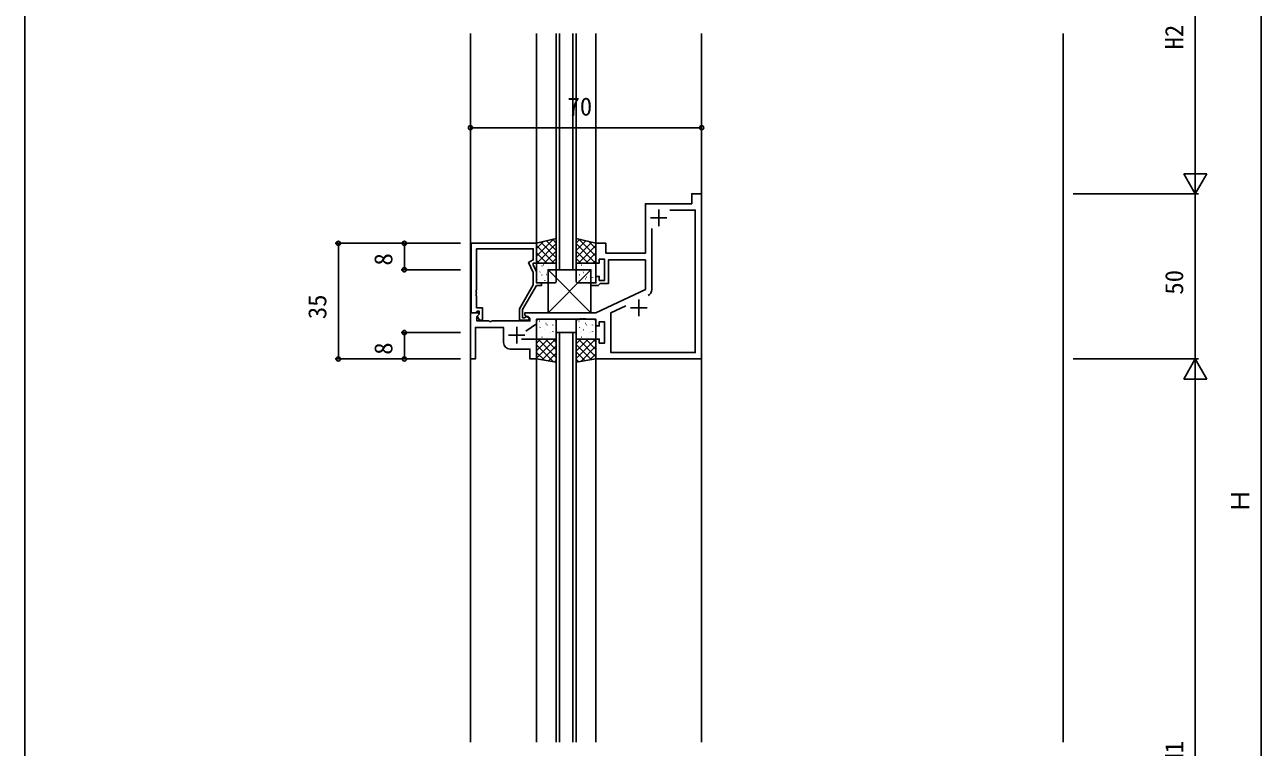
# Model space of a CAD drawing. Units: millimetres, scale not verified. Extents: x -437 to 438, y -681 to 678.
# Drawn here: x -436.8 to -62.3, y 136.5 to 355.1 of the extents above; entities that cross this region are included whole.
import ezdxf
from ezdxf.enums import TextEntityAlignment as Align

# ---------------------------------------------------------------- set-up
doc = ezdxf.new("R2010")
doc.units = ezdxf.units.MM
doc.header["$LTSCALE"] = 4
for name, color, linetype in [('0-2_YKK_11', 7, 'Continuous'), ('0-3_YKK_12', 2, 'Continuous'), ('0-4_YKK_13', 4, 'Continuous'), ('0-5_YKK_D', 6, 'Continuous'), ('0-6_YKK_ZWAK', 7, 'Continuous'), ('0-7_YSS_K', 3, 'Continuous')]:
    doc.layers.add(name, color=color, linetype=linetype)
doc.styles.add('ＭＳ ゴシック', font='')
doc.styles.get('ＭＳ ゴシック').set_extended_font_data('MS Gothic')

msp = doc.modelspace()

# ---------------------------------------------------------------- linework, layer by layer
at = {"layer": '0-2_YKK_11'}
for p, q in [((-247.3, 296.7), (-242.3, 296.7)), ((-244.8, 299.2), (-244.8, 294.2)), ((-246.87, 275.039), (-246.87, 293.46)), ((-250.8, 272), (-250.8, 267)), ((-253.3, 269.5), (-248.3, 269.5)), ((-287.8, 263.7), (-287.8, 258.7)), ((-290.3, 261.2), (-285.3, 261.2))]:
    msp.add_line(p, q, dxfattribs=at)
for points in [[(-260.8, 286), (-248.8, 286), (-248.8, 301), (-234.8, 301), (-234.8, 304), (-231.8, 304), (-231.8, 254), (-263.8, 254), (-263.8, 260), (-262.8, 260), (-262.8, 258.8), (-261.2, 258.8), (-261.2, 265.2), (-262.8, 265.2), (-262.8, 264), (-263.8, 264), (-263.8, 266), (-266.842, 266), (-267.025, 266.12), (-267.575, 266.12), (-267.758, 266), (-267.842, 266), (-268.025, 266.12), (-268.575, 266.12), (-268.758, 266), (-281.8, 266), (-281.8, 264.661), (-285.023, 262.404)], [(-241.387, 299.07), (-233.73, 299.07), (-233.73, 255.93), (-259.27, 255.93), (-259.27, 267.983), (-254.708, 270.11)], [(-291.8, 259), (-291.8, 263.57), (-300.3, 263.57), (-300.3, 254), (-301.8, 254), (-301.8, 268), (-299.324, 268), (-299.164, 267.612), (-299.87, 266.906), (-299.87, 265.5), (-296.258, 265.5), (-296.075, 265.38), (-295.525, 265.38), (-295.342, 265.5), (-283.8, 265.5), (-283.8, 266.334), (-285.3, 267.2), (-285.3, 268), (-263.8, 268), (-248.8, 274.995), (-248.8, 284), (-260, 284), (-260, 276.8), (-262.5, 276.8), (-262.8, 276.5), (-263.1, 276.2), (-265.3, 276.2), (-265.3, 277), (-263.8, 277), (-263.8, 279), (-262.8, 279), (-262.8, 277.8), (-261.2, 277.8), (-261.2, 284.2), (-262.8, 284.2), (-262.8, 283), (-263.8, 283), (-263.8, 289), (-260.8, 289), (-260.8, 286)], [(-301.6, 268), (-301.6, 289), (-281.8, 289), (-281.8, 283), (-282.8, 283), (-282.8, 282.5), (-281.8, 280.355), (-281.8, 277), (-280.3, 277), (-280.3, 276.2), (-281.8, 276.2), (-286, 268.925), (-286, 266.5), (-285.348, 266.5), (-285.099, 266.633)], [(-284.6, 265.7), (-287, 265.7), (-287, 269.193), (-282.8, 276.468), (-282.8, 280.134), (-284.22, 283.18), (-282.8, 284), (-282.8, 287.37), (-299.97, 287.37), (-299.97, 274.958), (-300.09, 274.775), (-300.09, 274.225), (-299.97, 274.042), (-299.97, 273.958), (-300.09, 273.775), (-300.09, 273.225), (-299.97, 273.042), (-299.97, 269.5), (-298.2, 269.5), (-298.2, 265.7), (-299.023, 265.7), (-299.774, 267), (-299.2, 267.574), (-299.2, 268.5), (-299.77, 268.5), (-299.97, 268.3), (-300.27, 268), (-301.6, 268)], [(-286.33, 260), (-281.8, 260), (-281.8, 254), (-283.8, 254), (-283.8, 257), (-289.8, 257)]]:
    msp.add_lwpolyline(points, dxfattribs=at)
for centre, radius, start, end in [((-248.87, 275.039), 2, 295.00002, 0.00002), ((-284.6, 266.3), 0.6, 270.00003, 146.25104), ((-289.8, 259), 2, 180.00001, 269.99999)]:
    msp.add_arc(centre, radius, start, end, dxfattribs=at)
at = {"layer": '0-3_YKK_12'}
for p, q in [((-301.8, 138.001), (-301.8, 352.501)), ((-281.8, 288.801), (-281.8, 352.501)), ((-275.8, 281.001), (-275.8, 352.501)), ((-274.8, 352.501), (-274.8, 281.001)), ((-270.8, 281.001), (-270.8, 352.501)), ((-269.8, 352.501), (-269.8, 281.001)), ((-263.8, 288.801), (-263.8, 352.501)), ((-231.8, 138.001), (-231.8, 352.501)), ((-234.8, 304.001), (-234.8, 301.001)), ((-231.8, 304.001), (-234.8, 304.001)), ((-248.8, 301.001), (-248.8, 286.001)), ((-234.8, 301.001), (-248.8, 301.001)), ((-248.8, 286.001), (-249.1, 286.001)), ((-269.8, 281.001), (-275.8, 281.001)), ((-275.8, 262.001), (-269.8, 262.001)), ((-275.8, 138.001), (-275.8, 262.001)), ((-274.8, 262.001), (-274.8, 138.001)), ((-270.8, 138.001), (-270.8, 262.001)), ((-269.8, 262.001), (-269.8, 138.001)), ((-281.8, 138.001), (-281.8, 254.001)), ((-263.8, 138.001), (-263.8, 254.001))]:
    msp.add_line(p, q, dxfattribs=at)
at = {"layer": '0-4_YKK_13'}
for p, q in [((-276.663, 290.285), (-281.8, 285.148)), ((-279.656, 289.537), (-281.8, 287.393)), ((-275.8, 288.903), (-281.702, 283.001)), ((-280.536, 289.317), (-275.8, 284.58)), ((-278.74, 289.766), (-275.8, 286.825)), ((-276.944, 290.215), (-275.8, 289.07)), ((-268.656, 290.215), (-269.8, 289.07)), ((-266.86, 289.766), (-269.8, 286.825)), ((-265.064, 289.317), (-269.8, 284.58)), ((-269.8, 288.903), (-263.898, 283.001)), ((-268.938, 290.285), (-263.8, 285.148)), ((-265.944, 289.537), (-263.8, 287.393)), ((-281.8, 288.335), (-276.466, 283.001)), ((-281.8, 286.09), (-278.711, 283.001)), ((-275.8, 286.658), (-279.457, 283.001)), ((-269.8, 286.658), (-266.143, 283.001)), ((-263.8, 288.335), (-269.134, 283.001)), ((-263.8, 286.09), (-266.889, 283.001)), ((-281.8, 283.845), (-280.956, 283.001)), ((-281.8, 277.501), (-281.8, 282.501)), ((-281.3, 283.001), (-276.3, 283.001)), ((-280.167, 282.211), (-280.123, 282.235)), ((-279.64, 282.533), (-279.633, 282.54)), ((-265.3, 268.001), (-278.3, 281.001)), ((-265.3, 281.001), (-278.3, 268.001)), ((-278.091, 281.778), (-278.047, 281.802)), ((-275.8, 284.412), (-277.212, 283.001)), ((-276.066, 281.044), (-276.022, 281.068)), ((-275.8, 282.501), (-275.8, 277.501)), ((-269.8, 284.412), (-268.388, 283.001)), ((-269.8, 277.501), (-269.8, 282.501)), ((-269.3, 283.001), (-264.3, 283.001)), ((-268.592, 280.923), (-268.586, 280.916)), ((-268.165, 282.38), (-268.122, 282.356)), ((-266.773, 282.906), (-266.766, 282.899)), ((-266.089, 282.812), (-266.045, 282.788)), ((-265.874, 281.034), (-265.828, 280.945)), ((-265.498, 280.923), (-265.454, 280.899)), ((-263.8, 283.845), (-264.644, 283.001)), ((-263.8, 282.501), (-263.8, 277.501)), ((-281.615, 280.328), (-281.608, 280.336)), ((-281.402, 278.129), (-281.358, 278.153)), ((-280.759, 280.321), (-280.715, 280.345)), ((-280.202, 279.335), (-280.155, 279.423)), ((-279.796, 278.346), (-279.789, 278.353)), ((-279.325, 277.697), (-279.281, 277.721)), ((-278.734, 279.587), (-278.69, 279.611)), ((-277.854, 280.513), (-277.847, 280.521)), ((-276.657, 279.154), (-276.613, 279.178)), ((-275.801, 278.791), (-275.8, 278.792)), ((-269.599, 279.756), (-269.555, 279.732)), ((-268.956, 277.565), (-268.912, 277.541)), ((-268.764, 279.509), (-268.717, 279.421)), ((-267.522, 280.188), (-267.479, 280.165)), ((-266.931, 278.299), (-266.887, 278.275)), ((-266.617, 278.718), (-266.611, 278.711)), ((-264.855, 278.731), (-264.811, 278.707)), ((-264.831, 280.738), (-264.825, 280.731)), ((-276.3, 277.001), (-281.3, 277.001)), ((-264.3, 277.001), (-269.3, 277.001)), ((-276.3, 266.001), (-281.3, 266.001)), ((-264.3, 266.001), (-269.3, 266.001)), ((-281.8, 265.501), (-281.8, 260.501)), ((-281.599, 263.245), (-281.555, 263.269)), ((-280.956, 265.437), (-280.912, 265.461)), ((-280.764, 263.492), (-280.717, 263.581)), ((-279.522, 262.813), (-279.479, 262.837)), ((-278.931, 264.703), (-278.887, 264.727)), ((-278.617, 264.283), (-278.611, 264.29)), ((-276.855, 264.27), (-276.811, 264.294)), ((-276.831, 262.263), (-276.825, 262.271)), ((-275.8, 260.501), (-275.8, 265.501)), ((-269.8, 265.501), (-269.8, 260.501)), ((-269.599, 263.245), (-269.555, 263.269)), ((-268.956, 265.437), (-268.912, 265.461)), ((-268.764, 263.492), (-268.717, 263.581)), ((-267.522, 262.813), (-267.479, 262.837)), ((-266.931, 264.703), (-266.887, 264.727)), ((-266.617, 264.283), (-266.611, 264.29)), ((-264.855, 264.27), (-264.811, 264.294)), ((-264.831, 262.263), (-264.825, 262.271)), ((-263.8, 260.501), (-263.8, 265.501)), ((-281.8, 258.757), (-280.556, 260.001)), ((-281.8, 256.511), (-278.311, 260.001)), ((-281.8, 254.266), (-276.066, 260.001)), ((-275.8, 254.499), (-281.302, 260.001)), ((-281.3, 260.001), (-276.3, 260.001)), ((-280.592, 262.078), (-280.586, 262.086)), ((-280.165, 260.621), (-280.122, 260.645)), ((-275.8, 256.744), (-279.057, 260.001)), ((-278.773, 260.096), (-278.766, 260.103)), ((-278.089, 260.189), (-278.045, 260.213)), ((-277.874, 261.968), (-277.828, 262.056)), ((-277.498, 262.079), (-277.454, 262.103)), ((-275.8, 258.989), (-276.812, 260.001)), ((-269.8, 258.589), (-268.388, 260.001)), ((-269.8, 256.344), (-266.143, 260.001)), ((-269.8, 254.099), (-263.898, 260.001)), ((-265.154, 253.775), (-269.8, 258.421)), ((-269.3, 260.001), (-264.3, 260.001)), ((-263.8, 254.666), (-269.134, 260.001)), ((-268.592, 262.078), (-268.586, 262.086)), ((-268.165, 260.621), (-268.122, 260.645)), ((-263.8, 256.911), (-266.889, 260.001)), ((-266.773, 260.096), (-266.766, 260.103)), ((-266.089, 260.189), (-266.045, 260.213)), ((-265.874, 261.968), (-265.828, 262.056)), ((-265.498, 262.079), (-265.454, 262.103)), ((-263.8, 259.157), (-264.644, 260.001)), ((-276.696, 253.15), (-281.8, 258.254)), ((-279.39, 253.599), (-281.8, 256.009)), ((-280.103, 253.718), (-275.8, 258.021)), ((-278.179, 253.397), (-275.8, 255.776)), ((-267.078, 253.454), (-269.8, 256.176)), ((-268.424, 253.23), (-263.8, 257.854)), ((-265.73, 253.679), (-263.8, 255.609)), ((-276.255, 253.077), (-275.8, 253.531)), ((-269.003, 253.134), (-269.8, 253.931))]:
    msp.add_line(p, q, dxfattribs=at)
for points in [[(-275.8, 290.501), (-281.8, 289.001), (-281.8, 283.001), (-275.8, 283.001)], [(-269.8, 290.501), (-263.8, 289.001), (-263.8, 283.001), (-269.8, 283.001)], [(-278.3, 268.001), (-265.3, 268.001), (-265.3, 281.001), (-278.3, 281.001)], [(-275.8, 253.001), (-281.8, 254.001), (-281.8, 260.001), (-275.8, 260.001)], [(-269.8, 253.001), (-263.8, 254.001), (-263.8, 260.001), (-269.8, 260.001)]]:
    msp.add_lwpolyline(points, close=True, dxfattribs=at)
for centre, start, end in [((-281.3, 282.501), 90, 180), ((-276.3, 282.501), 0, 90), ((-269.3, 282.501), 90, 180), ((-264.3, 282.501), 0, 90), ((-281.3, 277.501), 180, 270), ((-276.3, 277.501), 270, 0), ((-269.3, 277.501), 180, 270), ((-264.3, 277.501), 270, 0), ((-281.3, 265.501), 90, 180), ((-276.3, 265.501), 0, 90), ((-269.3, 265.501), 90, 180), ((-264.3, 265.501), 0, 90), ((-281.3, 260.501), 180, 270), ((-276.3, 260.501), 270, 0), ((-269.3, 260.501), 180, 270), ((-264.3, 260.501), 270, 0)]:
    msp.add_arc(centre, 0.5, start, end, dxfattribs=at)
at = {"layer": '0-5_YKK_D'}
for p, q in [((-82.3, 311), (-82.3, 397)), ((-62.3, 26), (-62.3, 397)), ((-231.8, 324.001), (-301.8, 324.001)), ((-82.3, 304), (-82.3, 316.124)), ((-82.3, 304), (-85.8, 310.062)), ((-78.8, 310.062), (-85.8, 310.062)), ((-82.3, 304), (-78.8, 310.062)), ((-119.3, 304), (-81.3, 304)), ((-119.3, 304), (-81.3, 304)), ((-82.3, 304), (-82.3, 254)), ((-304.8, 289), (-342.8, 289)), ((-341.8, 289), (-341.8, 254)), ((-304.8, 289), (-322.8, 289)), ((-321.8, 289), (-321.8, 281.001)), ((-304.8, 281.001), (-322.8, 281.001)), ((-304.8, 262.001), (-322.8, 262.001)), ((-321.8, 254), (-321.8, 262.001)), ((-304.8, 254), (-342.8, 254)), ((-304.8, 254), (-322.8, 254)), ((-119.3, 254), (-81.3, 254)), ((-119.3, 254), (-81.3, 254)), ((-82.3, 254), (-85.8, 247.938)), ((-82.3, 254), (-78.8, 247.938)), ((-82.3, 254), (-82.3, 241.876)), ((-85.8, 247.938), (-78.8, 247.938)), ((-82.3, 247), (-82.3, 26))]:
    msp.add_line(p, q, dxfattribs=at)
for centre in [(-301.8, 324.001), (-231.8, 324.001), (-341.8, 289), (-321.8, 289), (-321.8, 281.001), (-321.8, 262.001), (-341.8, 254), (-321.8, 254)]:
    msp.add_circle(centre, 0.637, dxfattribs=at)
at = {"layer": '0-6_YKK_ZWAK'}
msp.add_line((-436.8, 644), (-436.8, -681), dxfattribs=at)
at = {"layer": '0-7_YSS_K'}
msp.add_line((-122.3, 138.001), (-122.3, 352.5), dxfattribs=at)

# ---------------------------------------------------------------- texts
at = {"layer": '0-5_YKK_D', "style": 'ＭＳ ゴシック'}
for s, p in [('H2', (-84.3, 347.672)), ('8', (-323.8, 282.273)), ('50', (-84.3, 273.46)), ('35', (-343.8, 266.045)), ('8', (-323.8, 255.273)), ('Ｈ', (-64.3, 207.324)), ('H1', (-84.3, 130.918))]:
    msp.add_text(s, height=5.499, rotation=90, dxfattribs=at).set_placement(p, align=Align.BOTTOM_LEFT)
msp.add_text('70', height=5.499, dxfattribs=at).set_placement((-272.425, 326.001), align=Align.BOTTOM_LEFT)

doc.saveas('drawing.dxf')
